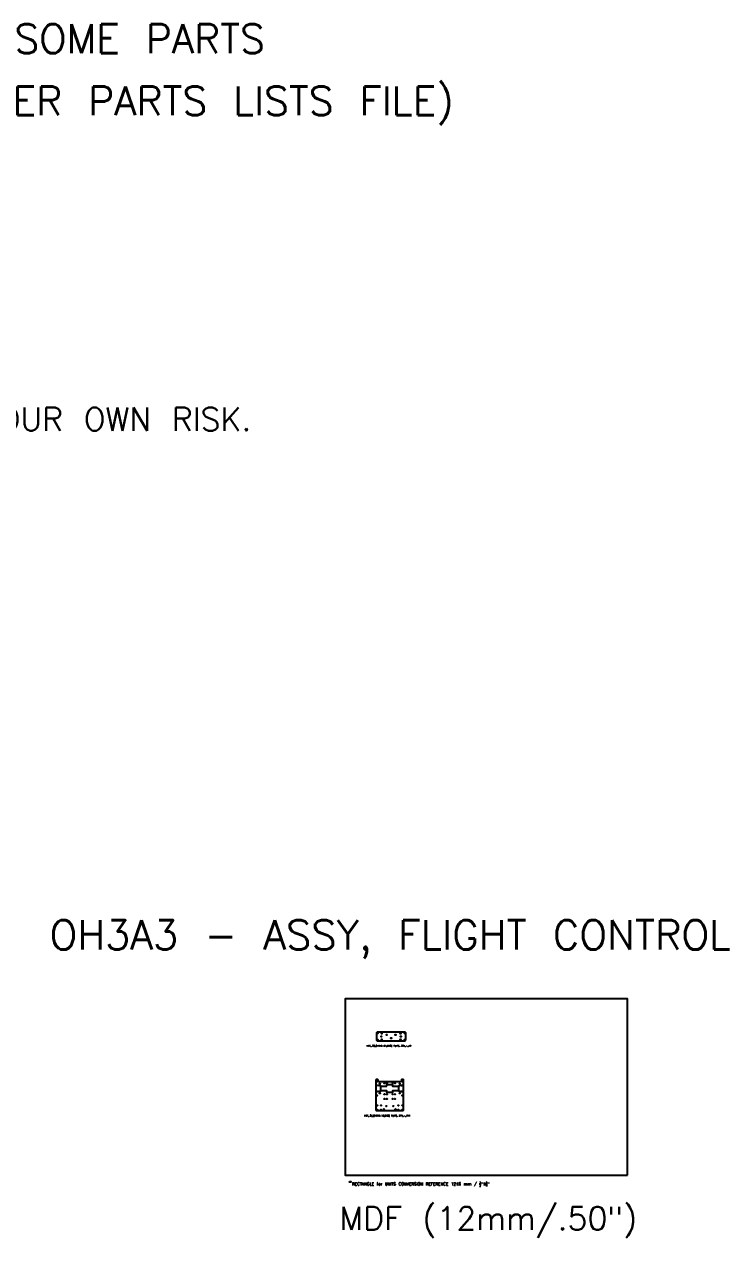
# Model space of a CAD drawing. Header units: millimetres. Extents: x 2758 to 41047, y 670 to 17125.
# Drawn here: x 27445 to 33510, y 691 to 11166 of the extents above; entities that cross this region are included whole.
import ezdxf
from ezdxf.enums import TextEntityAlignment as Align

# ---------------------------------------------------------------- set-up
doc = ezdxf.new("R2010")
doc.units = ezdxf.units.MM
doc.layers.add('Cockpit Plans', color=6, linetype='Continuous')
doc.styles.get("Standard").update_dxf_attribs({"font": 'txt.shx'})

msp = doc.modelspace()

# ---------------------------------------------------------------- linework, layer by layer
at = {"color": 0, "linetype": 'ByBlock', "lineweight": -2}
msp.add_lwpolyline([(32654, 1230), (32654, 2754), (30216, 2754), (30216, 1230)], close=True, dxfattribs=at)
for points in [[(30739, 2396), (30739, 2460), (30733, 2466), (30492, 2466), (30485, 2460), (30485, 2396), (30492, 2390), (30733, 2390)], [(30253, 1177), (30265, 1177), (30265, 1171), (30253, 1171)]]:
    msp.add_lwpolyline(points, close=True)
for points in [[(30714, 1789, 0.414214), (30720, 1796), (30720, 2051, 0.414214), (30714, 2058), (30707, 2058, 0.414214), (30701, 2051), (30701, 2045, -0.414214), (30694, 2038), (30505, 2038, -0.414214), (30499, 2045), (30499, 2051, 0.414214), (30493, 2058), (30486, 2058, 0.414214), (30480, 2051), (30480, 1796, 0.414214), (30486, 1789)], [(30575, 1999), (30575, 2014), (30625, 2014), (30625, 1999), (30676, 1999, -0.414214), (30677, 1998), (30677, 1961, -0.414214), (30676, 1959), (30625, 1959), (30625, 1944), (30575, 1944), (30575, 1959), (30524, 1959, -0.414214), (30522, 1961), (30522, 1998, -0.414214), (30524, 1999)]]:
    msp.add_lwpolyline(points, format="xyb", close=True)
for centre, radius in [((30495, 2457), 3.26), ((30528, 2428), 2.9), ((30531, 2453), 2.9), ((30574, 2442), 3.26), ((30612, 2414), 3.26), ((30650, 2442), 3.26), ((30693, 2453), 2.9), ((30696, 2428), 2.9), ((30730, 2457), 3.26), ((30495, 2399), 3.26), ((30531, 2403), 2.9), ((30693, 2403), 2.9), ((30730, 2399), 3.26), ((30490, 2039), 3.3), ((30499, 2006), 3.2), ((30514, 2021), 3.2), ((30514, 2006), 3.2), ((30555, 2024), 2.75), ((30575, 2028), 2.75), ((30625, 2028), 2.75), ((30645, 2024), 2.75), ((30686, 2021), 3.2), ((30686, 2006), 3.2), ((30701, 2006), 3.2), ((30710, 2039), 3.3), ((30490, 1919), 3.3), ((30499, 1953), 3.2), ((30514, 1953), 3.2), ((30514, 1938), 3.2), ((30555, 1929), 2.75), ((30555, 1889), 2.75), ((30575, 1929), 2.75), ((30575, 1889), 2.75), ((30625, 1929), 2.75), ((30625, 1889), 2.75), ((30645, 1929), 2.75), ((30645, 1889), 2.75), ((30686, 1953), 3.2), ((30686, 1938), 3.2), ((30701, 1953), 3.2), ((30710, 1919), 3.3), ((30491, 1833), 2.75), ((30491, 1795), 2.75), ((30525, 1833), 2.75), ((30525, 1795), 2.75), ((30550, 1799), 3.3), ((30570, 1828), 2.9), ((30631, 1828), 2.9), ((30650, 1799), 3.3), ((30675, 1833), 2.75), ((30675, 1795), 2.75), ((30709, 1833), 2.75), ((30709, 1795), 2.75)]:
    msp.add_circle(centre, radius)

# ---------------------------------------------------------------- texts
at = {"color": 0}
msp.add_text('OH3A3 - ASSY, FLIGHT CONTROL STICK', height=254, dxfattribs=at).set_placement((27663, 3178))
for s, height, p in [('MDF_.50_OH3A3-31_BASE PLATE, SSA_-_V9', 12.7, (30400, 2342)), ('MDF_.50_OH3A3-13_BASE PLATE, SPA_-_V41', 12.7, (30380, 1738)), ('MDF (12mm/.50")', 200, (30166, 758))]:
    msp.add_text(s, height=height).set_placement(p)
at = {"insert": (30275, 1177), "char_height": 25.4, "attachment_point": 1}
msp.add_mtext_dynamic_manual_height_columns('\\A1;RECTANGLE for UNITS CONVERSION REFERENCE 12X6 mm / {\\H0.7x;\\S1/2;}"X{\\H0.7x;\\S1/4;\\H1.42857x;"}', width=35031.82, gutter_width=0, heights=[15.2], dxfattribs=at)
at = {"layer": 'Cockpit Plans', "color": 4, "linetype": 'ByBlock'}
for s, height, p in [('DESCRIPTION: THE PARTS CONTAINED IN THIS FILE CORRESPOND TO THE SVG FILES IN BETA RELEASE v0.2.0. SOME PARTS', 250, (18740, 10916)), ('IN THE SHEETS ARE DUPLICATED ACCORDING TO THE NUMBER NEEDED (SEE OH-MPL MASTER PARTS LISTS FILE)', 250, (21231, 10380)), ("ALTHOUGH I TRIED MY BEST I CAN'T GUARANTEE THAT THE PARTS ARE ERROR FREE, SO USE AT YOUR OWN RISK.", 200, (21351, 7657))]:
    msp.add_text(s, height=height, dxfattribs=at).set_placement(p, align=Align.CENTER)

doc.saveas('drawing.dxf')
